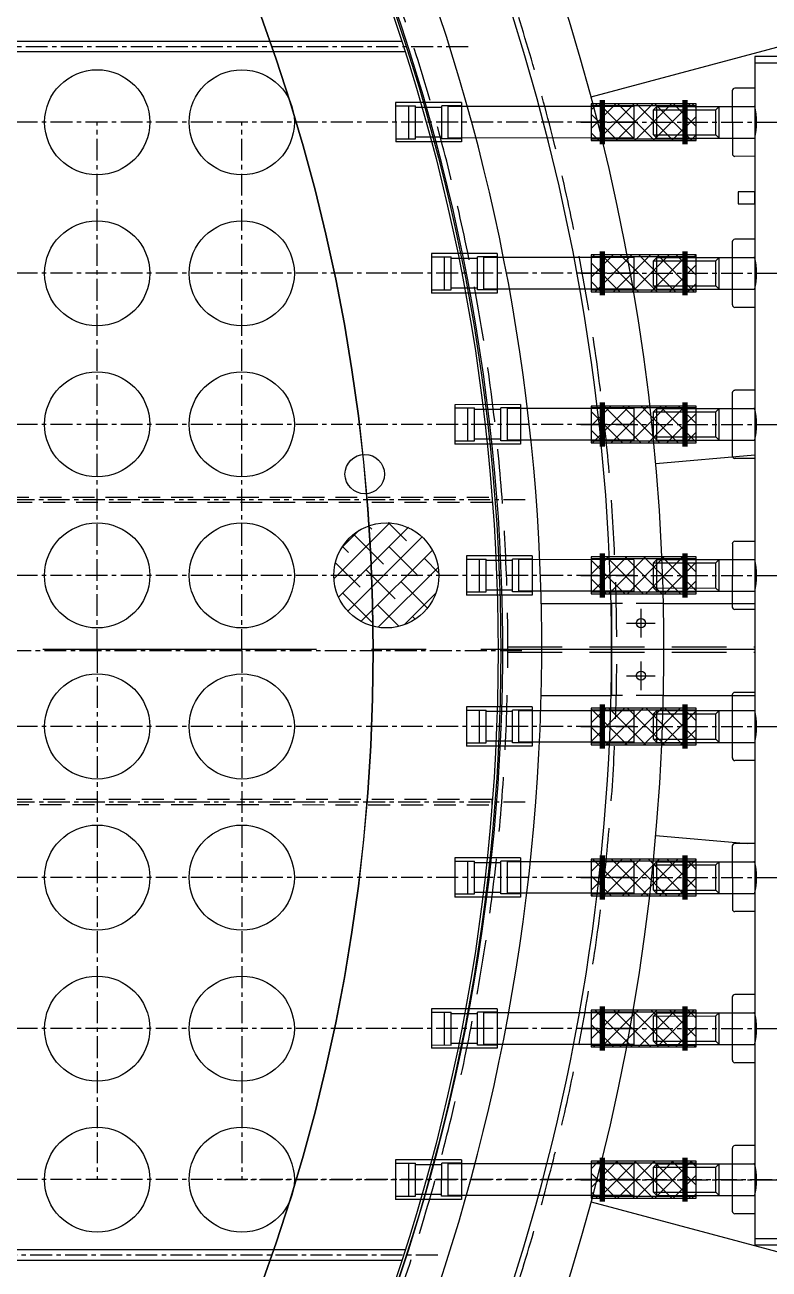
# Model space of a CAD drawing. Extents: x 0 to 39171, y 29931 to 57651.
# Drawn here: x 13681 to 14813, y 43607 to 45501 of the extents above; entities that cross this region are included whole.
import ezdxf

# ---------------------------------------------------------------- set-up
doc = ezdxf.new("R2010")
doc.units = 0
doc.header["$LTSCALE"] = 333.3
doc.header["$MEASUREMENT"] = 0
for name, pattern in [('CENTER', [2, 1.25, -0.25, 0.25, -0.25]), ('CENTRO', [2, 1.25, -0.25, 0.25, -0.25]), ('CONTINUA', [0]), ('DASHDOT', [1, 0.5, -0.25, 0, -0.25]), ('HIDDEN', [0.375, 0.25, -0.125]), ('LINEA-LINEETTA', [2, 1.25, -0.25, 0.25, -0.25]), ('NASCOSTA', [0.375, 0.25, -0.125]), ('PHANTOM', [2.5, 1.25, -0.25, 0.25, -0.25, 0.25, -0.25])]:
    doc.linetypes.add(name, pattern=pattern)
doc.layers.get('0').update_dxf_attribs({"linetype": 'CONTINUOUS'})
for name, color, linetype in [('50', 6, 'CONTINUOUS'), ('70', 7, 'DASHDOT'), ('LINEE-035G', 2, 'CONTINUOUS'), ('LINEE025R', 1, 'CONTINUOUS'), ('QUOTA', 7, 'CONTINUOUS'), ('QUOTE', 1, 'CONTINUOUS')]:
    doc.layers.add(name, color=color, linetype=linetype)

# ---------------------------------------------------------------- blocks, each defined once
blk = doc.blocks.new('A$C0A166A00')
at = {"layer": 'LINEE025R', "color": 8, "ltscale": 0.4}
blk.add_circle((2810, 2810), 2810, dxfattribs=at)
at = {"layer": 'LINEE025R', "color": 2, "ltscale": 0.4}
blk.add_circle((4797, 4797), 30, dxfattribs=at)
blk = doc.blocks.new('A$C34546F79')
at = {"layer": 'QUOTE'}
h = blk.add_hatch(dxfattribs=at)
h.set_pattern_fill('ANSI37', color=256, scale=160, angle=45, style=0)
h.set_pattern_definition([(90, (-32140.94, -61899.589), (-20, 2e-11), []), (180, (-32140.94, -61899.589), (-2e-11, -20), [])])
h.paths.add_polyline_path([(39.6, 152.7), (0, 113.1), (113.1, 0), (152.7, 39.6)])
at = {"layer": 'QUOTE', "color": 7}
for p, q in [((39.6, 152.7), (0, 113.1)), ((152.7, 39.6), (39.6, 152.7)), ((0, 113.1), (113.1, 0)), ((113.1, 0), (152.7, 39.6))]:
    blk.add_line(p, q, dxfattribs=at)
at = {"layer": 'QUOTE'}
for p, q in [((150.6, 37.5), (37.5, 150.6)), ((2.1, 115.3), (115.3, 2.1))]:
    blk.add_line(p, q, dxfattribs=at)
at = {"layer": 'QUOTE', "color": 7, "const_width": 8}
for points in [[(8.1, 97), (55.7, 144.7)], [(97, 8.1), (144.7, 55.7)]]:
    blk.add_lwpolyline(points, dxfattribs=at)
blk = doc.blocks.new('64F1')
at = {"layer": 'LINEE025R', "ltscale": 0.4}
h = blk.add_hatch(dxfattribs=at)
h.set_pattern_fill('ANSI38', scale=200, angle=-14.5, style=0)
h.set_pattern_definition([(102.5, (736129.768, -376442.302), (24.4074002, 5.41099035), []), (12.5, (736129.768, -376442.302), (54.2257907, -13.5854195), [62.5, -37.5])])
h.paths.add_polyline_path([(-23649, 46529.3), (-23691.9, 46461.8), (-23759.4, 46504.8, -0.414214)])
h.paths.add_polyline_path([(-23759.4, 46504.8), (-23691.9, 46461.8), (-23734.9, 46394.4, -0.414214)])
h.paths.add_polyline_path([(-23691.9, 46461.8), (-23624.5, 46418.9, -0.414214), (-23734.9, 46394.4)])
h.paths.add_polyline_path([(-23649, 46529.3, -0.414214), (-23624.5, 46418.9), (-23691.9, 46461.8)])
at = {"color": 7}
for p, q in [((-23939.1, 47543.1), (-24056.8, 47358.3)), ((-23930.7, 47537.7), (-24048.4, 47352.9)), ((-23930.7, 47537.7), (-24048.4, 47352.9)), ((-24056.8, 47358.3), (-22530.3, 46385.8)), ((-24016.2, 47332.4), (-24032.4, 47307)), ((-24016.2, 47332.4), (-24032.4, 47307)), ((-24072.9, 47191.8), (-23992.7, 47317.7)), ((-24032.2, 47165.9), (-23952, 47291.7)), ((-24031.2, 47301.6), (-23950.3, 47250.1)), ((-24031.2, 47301.6), (-23950.3, 47250.1)), ((-24021.9, 47271.9), (-24020.4, 47265)), ((-24021.9, 47271.9), (-24020.4, 47265)), ((-23928.7, 47276.7), (-23944.9, 47251.3)), ((-23928.7, 47276.7), (-23944.9, 47251.3)), ((-24071.4, 47184.9), (-24020.4, 47265)), ((-24039.1, 47164.3), (-23988.1, 47244.5)), ((-23988.1, 47244.5), (-23981.2, 47246)), ((-23988.1, 47244.5), (-23981.2, 47246)), ((-23883.1, 47247.6), (-23896.5, 47226.5)), ((-23867.9, 47237.9), (-23883.1, 47247.6)), ((-23881.3, 47216.8), (-23867.9, 47237.9)), ((-23896.5, 47226.5), (-23881.3, 47216.8)), ((-24072.9, 47191.8), (-24071.4, 47184.9)), ((-24032.2, 47165.9), (-24072.9, 47191.8)), ((-23878.9, 47068.2), (-23798.8, 47194.1)), ((-23822.3, 47208.8), (-23838.4, 47183.4)), ((-23822.3, 47208.8), (-23838.4, 47183.4)), ((-24039.1, 47164.3), (-24071.4, 47184.9)), ((-23837.2, 47178), (-23756.4, 47126.5)), ((-23837.2, 47178), (-23756.4, 47126.5)), ((-24091.6, 47162.3), (-24243.3, 46924.1)), ((-24091.6, 47162.3), (-24051.2, 47136.4)), ((-24039.1, 47164.3), (-24032.2, 47165.9)), ((-23838.2, 47042.3), (-23758, 47168.2)), ((-24051.2, 47136.4), (-24202.8, 46898.4)), ((-23877.4, 47061.3), (-23826.4, 47141.5)), ((-23827.9, 47148.4), (-23826.4, 47141.5)), ((-23827.9, 47148.4), (-23826.4, 47141.5)), ((-23734.7, 47153.1), (-23750.9, 47127.7)), ((-23734.7, 47153.1), (-23750.9, 47127.7)), ((-23845.1, 47040.8), (-23794.1, 47120.9)), ((-23794.1, 47120.9), (-23787.2, 47122.4)), ((-23794.1, 47120.9), (-23787.2, 47122.4)), ((-23628.3, 47085.3), (-23644.5, 47059.9)), ((-23628.3, 47085.3), (-23644.5, 47059.9)), ((-23878.9, 47068.2), (-23877.4, 47061.3)), ((-23838.2, 47042.3), (-23878.9, 47068.2)), ((-23845.1, 47040.8), (-23877.4, 47061.3)), ((-23685, 46944.7), (-23604.8, 47070.5)), ((-23845.1, 47040.8), (-23838.2, 47042.3)), ((-23644.2, 46918.7), (-23564, 47044.6)), ((-23643.3, 47054.4), (-23562.4, 47002.9)), ((-23643.3, 47054.4), (-23562.4, 47002.9)), ((-23897.6, 47038.7), (-24020.1, 46846.4)), ((-23897.6, 47038.7), (-23857.2, 47012.8)), ((-23633.9, 47024.8), (-23632.4, 47017.9)), ((-23633.9, 47024.8), (-23632.4, 47017.9)), ((-23540.8, 47029.5), (-23556.9, 47004.1)), ((-23540.8, 47029.5), (-23556.9, 47004.1)), ((-23857.2, 47012.8), (-23979.6, 46820.6)), ((-23683.4, 46937.7), (-23632.4, 47017.9)), ((-23651.1, 46917.2), (-23600.1, 46997.3)), ((-23600.1, 46997.3), (-23593.2, 46998.8)), ((-23600.1, 46997.3), (-23593.2, 46998.8)), ((-23491, 46821.1), (-23410.8, 46946.9)), ((-23434.3, 46961.7), (-23450.5, 46936.3)), ((-23434.3, 46961.7), (-23450.5, 46936.3)), ((-23685, 46944.7), (-23683.4, 46937.7)), ((-23644.2, 46918.7), (-23685, 46944.7)), ((-23651.1, 46917.2), (-23683.4, 46937.7)), ((-23449.3, 46930.9), (-23368.4, 46879.3)), ((-23449.3, 46930.9), (-23368.4, 46879.3)), ((-24202.8, 46898.4), (-24243.3, 46924.1)), ((-23703.6, 46915.1), (-23807, 46752.9)), ((-23703.6, 46915.1), (-23663.2, 46889.2)), ((-23651.1, 46917.2), (-23644.2, 46918.7)), ((-23450.3, 46795.1), (-23370.1, 46921)), ((-23663.2, 46889.2), (-23766.5, 46727.1)), ((-23489.5, 46814.2), (-23438.4, 46894.3)), ((-23439.9, 46901.2), (-23438.4, 46894.3)), ((-23439.9, 46901.2), (-23438.4, 46894.3)), ((-23346.8, 46905.9), (-23363, 46880.5)), ((-23346.8, 46905.9), (-23363, 46880.5)), ((-23457.2, 46793.6), (-23406.1, 46873.7)), ((-23406.1, 46873.7), (-23399.2, 46875.2)), ((-23406.1, 46873.7), (-23399.2, 46875.2)), ((-23979.6, 46820.6), (-24020.1, 46846.4)), ((-23240.3, 46838.1), (-23256.5, 46812.7)), ((-23240.3, 46838.1), (-23256.5, 46812.7)), ((-23491, 46821.1), (-23489.5, 46814.2)), ((-23450.3, 46795.1), (-23491, 46821.1)), ((-23457.2, 46793.6), (-23489.5, 46814.2)), ((-23297, 46697.5), (-23216.8, 46823.4)), ((-23457.2, 46793.6), (-23450.3, 46795.1)), ((-23256.3, 46671.5), (-23176.1, 46797.4)), ((-23255.3, 46807.3), (-23174.4, 46755.7)), ((-23255.3, 46807.3), (-23174.4, 46755.7)), ((-23509.6, 46791.5), (-23603.5, 46644.2)), ((-23509.6, 46791.5), (-23469.2, 46765.6)), ((-23246, 46777.6), (-23244.4, 46770.7)), ((-23246, 46777.6), (-23244.4, 46770.7)), ((-23152.8, 46782.4), (-23169, 46756.9)), ((-23152.8, 46782.4), (-23169, 46756.9)), ((-23469.2, 46765.6), (-23563, 46618.4)), ((-23295.5, 46690.6), (-23244.4, 46770.7)), ((-23263.2, 46670), (-23212.1, 46750.1)), ((-23212.1, 46750.1), (-23205.2, 46751.7)), ((-23212.1, 46750.1), (-23205.2, 46751.7)), ((-23103, 46573.9), (-23022.8, 46699.8)), ((-23046.3, 46714.5), (-23062.5, 46689.1)), ((-23046.3, 46714.5), (-23062.5, 46689.1)), ((-23297, 46697.5), (-23295.5, 46690.6)), ((-23256.3, 46671.5), (-23297, 46697.5)), ((-23263.2, 46670), (-23295.5, 46690.6)), ((-23061.3, 46683.7), (-22980.4, 46632.2)), ((-23061.3, 46683.7), (-22980.4, 46632.2)), ((-23315.6, 46668), (-23409.5, 46520.6)), ((-23315.6, 46668), (-23275.2, 46642)), ((-23263.2, 46670), (-23256.3, 46671.5)), ((-23062.3, 46548), (-22982.1, 46673.8)), ((-23101.5, 46567), (-23050.5, 46647.1)), ((-23052, 46654), (-23050.5, 46647.1)), ((-23052, 46654), (-23050.5, 46647.1)), ((-22958.8, 46658.8), (-22975, 46633.4)), ((-22958.8, 46658.8), (-22975, 46633.4)), ((-23275.2, 46642), (-23369, 46494.8)), ((-23069.2, 46546.4), (-23018.2, 46626.6)), ((-23018.2, 46626.6), (-23011.3, 46628.1)), ((-23018.2, 46626.6), (-23011.3, 46628.1)), ((-22852.4, 46590.9), (-22868.5, 46565.5)), ((-22852.4, 46590.9), (-22868.5, 46565.5)), ((-23103, 46573.9), (-23101.5, 46567)), ((-23062.3, 46548), (-23103, 46573.9)), ((-23069.2, 46546.4), (-23101.5, 46567)), ((-22909, 46450.3), (-22828.9, 46576.2)), ((-22421, 46575.9), (-22538.7, 46391.1)), ((-22412.6, 46570.5), (-22530.3, 46385.8)), ((-23069.2, 46546.4), (-23062.3, 46548)), ((-22868.3, 46424.4), (-22788.1, 46550.3)), ((-22867.3, 46560.1), (-22786.5, 46508.6)), ((-22867.3, 46560.1), (-22786.5, 46508.6)), ((-23121.7, 46544.4), (-23225, 46382.2)), ((-23121.7, 46544.4), (-23081.3, 46518.5)), ((-22858, 46530.5), (-22856.5, 46523.6)), ((-22858, 46530.5), (-22856.5, 46523.6)), ((-22764.8, 46535.2), (-22781, 46509.8)), ((-22764.8, 46535.2), (-22781, 46509.8)), ((-23081.3, 46518.5), (-23184.5, 46356.4)), ((-22907.5, 46443.4), (-22856.5, 46523.6)), ((-22875.2, 46422.9), (-22824.2, 46503)), ((-22824.2, 46503), (-22817.3, 46504.5)), ((-22824.2, 46503), (-22817.3, 46504.5)), ((-22658.4, 46467.4), (-22674.6, 46442)), ((-22658.4, 46467.4), (-22674.6, 46442)), ((-22909, 46450.3), (-22907.5, 46443.4)), ((-22868.3, 46424.4), (-22909, 46450.3)), ((-22875.2, 46422.9), (-22907.5, 46443.4)), ((-22715.1, 46326.8), (-22634.9, 46452.6)), ((-22673.4, 46436.5), (-22592.5, 46385)), ((-22673.4, 46436.5), (-22592.5, 46385)), ((-22927.7, 46420.8), (-23050.2, 46228.5)), ((-22927.7, 46420.8), (-22887.3, 46394.9)), ((-22875.2, 46422.9), (-22868.3, 46424.4)), ((-22674.3, 46300.8), (-22594.1, 46426.7)), ((-22713.5, 46319.9), (-22662.5, 46400)), ((-22664, 46406.9), (-22662.5, 46400)), ((-22664, 46406.9), (-22662.5, 46400)), ((-22570.9, 46411.6), (-22587, 46386.2)), ((-22570.9, 46411.6), (-22587, 46386.2)), ((-22887.3, 46394.9), (-23009.7, 46202.7)), ((-22681.2, 46299.3), (-22630.2, 46379.4)), ((-22630.2, 46379.4), (-22623.3, 46380.9)), ((-22630.2, 46379.4), (-22623.3, 46380.9)), ((-22715.1, 46326.8), (-22713.5, 46319.9)), ((-22674.3, 46300.8), (-22715.1, 46326.8)), ((-22681.2, 46299.3), (-22713.5, 46319.9)), ((-22733.7, 46297.2), (-22885.4, 46059.1)), ((-22733.7, 46297.2), (-22693.3, 46271.3)), ((-22681.2, 46299.3), (-22674.3, 46300.8)), ((-22693.3, 46271.3), (-22844.9, 46033.3))]:
    blk.add_line(p, q, dxfattribs=at)
at = {"color": 7, "linetype": 'LINEA-LINEETTA'}
for p, q in [((-23981.2, 47246), (-24021.9, 47271.9)), ((-23981.2, 47246), (-24021.9, 47271.9)), ((-23988.1, 47244.5), (-24020.4, 47265)), ((-23988.1, 47244.5), (-24020.4, 47265)), ((-23787.2, 47122.4), (-23827.9, 47148.4)), ((-23787.2, 47122.4), (-23827.9, 47148.4)), ((-23794.1, 47120.9), (-23826.4, 47141.5)), ((-23794.1, 47120.9), (-23826.4, 47141.5)), ((-23593.2, 46998.8), (-23633.9, 47024.8)), ((-23593.2, 46998.8), (-23633.9, 47024.8)), ((-23600.1, 46997.3), (-23632.4, 47017.9)), ((-23600.1, 46997.3), (-23632.4, 47017.9)), ((-23399.2, 46875.2), (-23439.9, 46901.2)), ((-23399.2, 46875.2), (-23439.9, 46901.2)), ((-23406.1, 46873.7), (-23438.4, 46894.3)), ((-23406.1, 46873.7), (-23438.4, 46894.3)), ((-23205.2, 46751.7), (-23246, 46777.6)), ((-23205.2, 46751.7), (-23246, 46777.6)), ((-23212.1, 46750.1), (-23244.4, 46770.7)), ((-23212.1, 46750.1), (-23244.4, 46770.7)), ((-23011.3, 46628.1), (-23052, 46654)), ((-23011.3, 46628.1), (-23052, 46654)), ((-23018.2, 46626.6), (-23050.5, 46647.1)), ((-23018.2, 46626.6), (-23050.5, 46647.1)), ((-22817.3, 46504.5), (-22858, 46530.5)), ((-22817.3, 46504.5), (-22858, 46530.5)), ((-22824.2, 46503), (-22856.5, 46523.6)), ((-22824.2, 46503), (-22856.5, 46523.6)), ((-22623.3, 46380.9), (-22664, 46406.9)), ((-22623.3, 46380.9), (-22664, 46406.9)), ((-22630.2, 46379.4), (-22662.5, 46400)), ((-22630.2, 46379.4), (-22662.5, 46400))]:
    blk.add_line(p, q, dxfattribs=at)
at = {"color": 7}
for centre, radius, start, end in [((-24029.1, 47304.9), 3.93, 147.5, 237.5), ((-24029.1, 47304.9), 3.93, 147.5, 237.5), ((-24029.8, 47214.6), 109.5, 44.3085, 70.6915), ((-24029.8, 47214.6), 109.5, 44.3085, 70.6915), ((-24029.8, 47214.6), 109.5, 44.3085, 70.6915), ((-23948.2, 47253.4), 3.93, 237.5, 327.5), ((-23948.2, 47253.4), 3.93, 237.5, 327.5), ((-23835.8, 47091), 109.5, 44.3085, 70.6915), ((-23835.8, 47091), 109.5, 44.3085, 70.6915), ((-23835.8, 47091), 109.5, 44.3085, 70.6915), ((-23835.1, 47181.3), 3.93, 147.5, 237.5), ((-23835.1, 47181.3), 3.93, 147.5, 237.5), ((-23754.2, 47129.8), 3.93, 237.5, 327.5), ((-23754.2, 47129.8), 3.93, 237.5, 327.5), ((-23641.1, 47057.7), 3.93, 147.5, 237.5), ((-23641.1, 47057.7), 3.93, 147.5, 237.5), ((-23641.8, 46967.4), 109.5, 44.3085, 70.6915), ((-23641.8, 46967.4), 109.5, 44.3085, 70.6915), ((-23641.8, 46967.4), 109.5, 44.3085, 70.6915), ((-23560.3, 47006.2), 3.93, 237.5, 327.5), ((-23560.3, 47006.2), 3.93, 237.5, 327.5), ((-23447.8, 46843.9), 109.5, 44.3085, 70.6915), ((-23447.8, 46843.9), 109.5, 44.3085, 70.6915), ((-23447.8, 46843.9), 109.5, 44.3085, 70.6915), ((-23447.2, 46934.2), 3.93, 147.5, 237.5), ((-23447.2, 46934.2), 3.93, 147.5, 237.5), ((-23366.3, 46882.6), 3.93, 237.5, 327.5), ((-23366.3, 46882.6), 3.93, 237.5, 327.5), ((-23253.9, 46720.3), 109.5, 44.3085, 70.6915), ((-23253.9, 46720.3), 109.5, 44.3085, 70.6915), ((-23253.9, 46720.3), 109.5, 44.3085, 70.6915), ((-23253.2, 46810.6), 3.93, 147.5, 237.5), ((-23253.2, 46810.6), 3.93, 147.5, 237.5), ((-23172.3, 46759.1), 3.93, 237.5, 327.5), ((-23172.3, 46759.1), 3.93, 237.5, 327.5), ((-23059.9, 46596.7), 109.5, 44.3085, 70.6915), ((-23059.9, 46596.7), 109.5, 44.3085, 70.6915), ((-23059.9, 46596.7), 109.5, 44.3085, 70.6915), ((-23059.2, 46687), 3.93, 147.5, 237.5), ((-23059.2, 46687), 3.93, 147.5, 237.5), ((-22978.3, 46635.5), 3.93, 237.5, 327.5), ((-22978.3, 46635.5), 3.93, 237.5, 327.5), ((-22865.9, 46473.1), 109.5, 44.3085, 70.6915), ((-22865.9, 46473.1), 109.5, 44.3085, 70.6915), ((-22865.9, 46473.1), 109.5, 44.3085, 70.6915), ((-22865.2, 46563.4), 3.93, 147.5, 237.5), ((-22865.2, 46563.4), 3.93, 147.5, 237.5), ((-22784.3, 46511.9), 3.93, 237.5, 327.5), ((-22784.3, 46511.9), 3.93, 237.5, 327.5), ((-22671.9, 46349.5), 109.5, 44.3085, 70.6915), ((-22671.9, 46349.5), 109.5, 44.3085, 70.6915), ((-22671.9, 46349.5), 109.5, 44.3085, 70.6915), ((-22671.2, 46439.9), 3.93, 147.5, 237.5), ((-22671.2, 46439.9), 3.93, 147.5, 237.5), ((-22590.4, 46388.3), 3.93, 237.5, 327.5), ((-22590.4, 46388.3), 3.93, 237.5, 327.5)]:
    blk.add_arc(centre, radius, start, end, dxfattribs=at)
at = {"layer": 'LINEE-035G', "color": 7}
for radius in [3004, 3000, 3000, 3000, 3000]:
    blk.add_circle((-25115.2, 44012.5), radius, dxfattribs=at)
at = {"layer": 'LINEE025R', "color": 7, "ltscale": 0.4}
for p, q in [((-24202.8, 46898.4), (-24243.3, 46924.1)), ((-24235, 46847.8), (-24275.5, 46873.5)), ((-24228.8, 46855.7), (-24271, 46882.5)), ((-23979.6, 46820.6), (-24020.1, 46846.4)), ((-24011.9, 46770), (-24052.3, 46795.8)), ((-24005.6, 46777.9), (-24047.8, 46804.8)), ((-23766.5, 46727.1), (-23807, 46752.9)), ((-23766.5, 46727.1), (-23807, 46752.9)), ((-23798.7, 46676.5), (-23839.2, 46702.3)), ((-23792.5, 46684.4), (-23834.7, 46711.3)), ((-23563, 46618.4), (-23603.5, 46644.2)), ((-23563, 46618.4), (-23603.5, 46644.2)), ((-23595.2, 46567.8), (-23635.7, 46593.6)), ((-23589, 46575.7), (-23631.2, 46602.6)), ((-23369, 46494.8), (-23409.5, 46520.6)), ((-23369, 46494.8), (-23409.5, 46520.6)), ((-23395, 46452.1), (-23437.2, 46479)), ((-23401.3, 46444.2), (-23441.7, 46470)), ((-23184.5, 46356.4), (-23225, 46382.2)), ((-23184.5, 46356.4), (-23225, 46382.2)), ((-23210.6, 46313.7), (-23252.7, 46340.5)), ((-23216.8, 46305.8), (-23257.3, 46331.5)), ((-23009.7, 46202.7), (-23050.2, 46228.5)), ((-23009.7, 46202.7), (-23050.2, 46228.5)), ((-23042, 46152.1), (-23082.4, 46177.9)), ((-23035.7, 46160), (-23077.9, 46186.9)), ((-22844.9, 46033.3), (-22885.4, 46059.1)), ((-22844.9, 46033.3), (-22885.4, 46059.1)), ((-22871, 45990.6), (-22913.1, 46017.5)), ((-22877.2, 45982.7), (-22917.6, 46008.5))]:
    blk.add_line(p, q, dxfattribs=at)
at = {"layer": 'LINEE025R', "color": 7}
for p, q in [((-24266.2, 46843.4), (-24265.8, 46845.3)), ((-24043.1, 46765.7), (-24042.7, 46767.5)), ((-23829.9, 46672.2), (-23829.5, 46674)), ((-23626.4, 46563.5), (-23626, 46565.3)), ((-23432.5, 46439.9), (-23432.1, 46441.8)), ((-23248, 46301.4), (-23247.6, 46303.3)), ((-23073.2, 46147.8), (-23072.8, 46149.6)), ((-22908.4, 45978.4), (-22908, 45980.2))]:
    blk.add_line(p, q, dxfattribs=at)
at = {"layer": 'LINEE025R', "color": 7, "linetype": 'NASCOSTA', "ltscale": 0.4}
for points in [[(-25304.3, 44136.3), (-25311.1, 44140.6), (-23705.4, 46661), (-23698.7, 46656.7)], [(-24923.1, 43893.5), (-24916.4, 43889.2), (-23310.7, 46409.5), (-23317.5, 46413.8)]]:
    blk.add_lwpolyline(points, close=True, dxfattribs=at)
at = {"layer": 'LINEE025R', "color": 7, "ltscale": 0.4}
for centre in [(-24391.8, 46646.3), (-24197.8, 46522.7), (-24510, 46460.8), (-23691.7, 46461.1), (-24003.9, 46399.2), (-24316, 46337.2), (-23809.9, 46275.6), (-24122.1, 46213.6), (-23615.9, 46152), (-23928.1, 46090), (-23421.9, 46028.4), (-23734.1, 45966.5), (-23227.9, 45904.8), (-23540.1, 45842.9), (-23034, 45781.3), (-23346.1, 45719.3), (-23152.2, 45595.7)]:
    blk.add_circle(centre, 80, dxfattribs=at)
at = {"layer": 'QUOTA', "color": 8, "linetype": 'CENTRO', "ltscale": 0.08}
for p, q in [((-24114.6, 47081.5), (-23784.9, 47599)), ((-23920.6, 46957.9), (-23590.9, 47475.4)), ((-23726.6, 46834.3), (-23396.9, 47351.8)), ((-23532.7, 46710.7), (-23203, 47228.2)), ((-24071.8, 47148.7), (-25794.2, 44445.1)), ((-23338.7, 46587.1), (-23009, 47104.7)), ((-23877.8, 47025.1), (-25600.2, 44321.5)), ((-24303.7, 46998.7), (-27458.5, 42046.6)), ((-23144.7, 46463.6), (-22815, 46981.1)), ((-23683.8, 46901.6), (-25406.2, 44197.9)), ((-23048.2, 45759), (-22328.7, 46888.3)), ((-22950.7, 46340), (-22621, 46857.5)), ((-23489.8, 46778), (-25212.2, 44074.3)), ((-22756.7, 46216.4), (-22427, 46733.9)), ((-23675.1, 46701.2), (-26946.6, 41565.9)), ((-23295.8, 46654.4), (-25018.2, 43950.8)), ((-23712.9, 46213.8), (-24391.8, 46646.3)), ((-23483.9, 46573.3), (-26777.2, 41403.8)), ((-23101.9, 46530.8), (-24824.3, 43827.2)), ((-23287.1, 46454.1), (-26558.7, 41318.7)), ((-23831.1, 46028.2), (-24510, 46460.8)), ((-22907.9, 46407.2), (-24630.3, 43703.6)), ((-22713.9, 46283.7), (-24436.3, 43580)), ((-23712.9, 46213.8), (-23034, 45781.3)), ((-23831.1, 46028.2), (-23152.2, 45595.7)), ((-22776.8, 45970.9), (-25900.9, 41067.1))]:
    blk.add_line(p, q, dxfattribs=at)
at = {"layer": 'QUOTA', "color": 7, "linetype": 'CONTINUA', "ltscale": 0.08}
for p, q in [((-24237.6, 46944.2), (-24291.3, 46859.9)), ((-24233.4, 46941.6), (-24249.5, 46916.3)), ((-24237.6, 46944.2), (-24187, 46912)), ((-24365.1, 46917.2), (-25863, 44566)), ((-24348.8, 46913), (-25849.5, 44557.4)), ((-24247.5, 46915), (-24269, 46881.2)), ((-24207.3, 46889.4), (-24249.5, 46916.3)), ((-24187, 46912), (-24240.7, 46827.7)), ((-24191.2, 46914.7), (-24207.3, 46889.4)), ((-24209.3, 46890.7), (-24230.8, 46856.9)), ((-24287.1, 46857.2), (-24271, 46882.5)), ((-24291.3, 46859.9), (-24240.7, 46827.7)), ((-24244.9, 46830.3), (-24228.8, 46855.7)), ((-24014.4, 46866.5), (-24068.1, 46782.1)), ((-24010.2, 46863.8), (-24026.3, 46838.5)), ((-24014.4, 46866.5), (-23963.8, 46834.2)), ((-24024.3, 46837.2), (-24045.8, 46803.5)), ((-23984.1, 46811.6), (-24026.3, 46838.5)), ((-23963.8, 46834.2), (-24017.5, 46749.9)), ((-23968, 46836.9), (-23984.1, 46811.6)), ((-23986.2, 46812.9), (-24007.7, 46779.2)), ((-24063.9, 46779.5), (-24047.8, 46804.8)), ((-24068.1, 46782.1), (-24017.5, 46749.9)), ((-24021.8, 46752.6), (-24005.6, 46777.9)), ((-23801.3, 46773), (-23855, 46688.6)), ((-23797.1, 46770.3), (-23813.2, 46745)), ((-23801.3, 46773), (-23750.7, 46740.7)), ((-23811.2, 46743.7), (-23832.6, 46710)), ((-23771, 46718.1), (-23813.2, 46745)), ((-23750.7, 46740.7), (-23804.4, 46656.4)), ((-23754.9, 46743.4), (-23771, 46718.1)), ((-23773, 46719.4), (-23794.5, 46685.7)), ((-23850.8, 46686), (-23834.7, 46711.3)), ((-23855, 46688.6), (-23804.4, 46656.4)), ((-23808.6, 46659.1), (-23792.5, 46684.4)), ((-23597.8, 46664.3), (-23651.5, 46580)), ((-23593.6, 46661.6), (-23609.7, 46636.3)), ((-23597.8, 46664.3), (-23547.2, 46632.1)), ((-23607.7, 46635), (-23629.2, 46601.3)), ((-23567.5, 46609.5), (-23609.7, 46636.3)), ((-23547.2, 46632.1), (-23600.9, 46547.7)), ((-23551.4, 46634.8), (-23567.5, 46609.5)), ((-23569.6, 46610.7), (-23591, 46577)), ((-23647.3, 46577.3), (-23631.2, 46602.6)), ((-23651.5, 46580), (-23600.9, 46547.7)), ((-23605.1, 46550.4), (-23589, 46575.7)), ((-23403.8, 46540.7), (-23457.5, 46456.4)), ((-23399.6, 46538), (-23415.7, 46512.7)), ((-23403.8, 46540.7), (-23353.2, 46508.5)), ((-23413.7, 46511.5), (-23435.2, 46477.7)), ((-23373.5, 46485.9), (-23415.7, 46512.7)), ((-23357.4, 46511.2), (-23373.5, 46485.9)), ((-23353.2, 46508.5), (-23406.9, 46424.2)), ((-23453.3, 46453.7), (-23437.2, 46479)), ((-23375.6, 46487.2), (-23397.1, 46453.4)), ((-23457.5, 46456.4), (-23406.9, 46424.2)), ((-23411.2, 46426.8), (-23395, 46452.1)), ((-23219.3, 46402.2), (-23273.1, 46317.9)), ((-23215.1, 46399.6), (-23231.2, 46374.3)), ((-23219.3, 46402.2), (-23168.7, 46370)), ((-23229.2, 46373), (-23250.7, 46339.2)), ((-23189.1, 46347.4), (-23231.2, 46374.3)), ((-23168.7, 46370), (-23222.5, 46285.7)), ((-23172.9, 46372.7), (-23189.1, 46347.4)), ((-23268.8, 46315.2), (-23252.7, 46340.5)), ((-23191.1, 46348.7), (-23212.6, 46314.9)), ((-23273.1, 46317.9), (-23222.5, 46285.7)), ((-23226.7, 46288.4), (-23210.6, 46313.7)), ((-23044.5, 46248.6), (-23098.2, 46164.2)), ((-23040.3, 46245.9), (-23056.4, 46220.6)), ((-23044.5, 46248.6), (-22993.9, 46216.3)), ((-23054.4, 46219.3), (-23075.9, 46185.6)), ((-23014.2, 46193.7), (-23056.4, 46220.6)), ((-22993.9, 46216.3), (-23047.6, 46132)), ((-22998.1, 46219), (-23014.2, 46193.7)), ((-23016.3, 46195), (-23037.8, 46161.3)), ((-23094, 46161.6), (-23077.9, 46186.9)), ((-23098.2, 46164.2), (-23047.6, 46132)), ((-23051.9, 46134.7), (-23035.7, 46160)), ((-22879.7, 46079.2), (-22933.5, 45994.8)), ((-22875.5, 46076.5), (-22891.6, 46051.2)), ((-22879.7, 46079.2), (-22829.1, 46046.9)), ((-22889.6, 46049.9), (-22911.1, 46016.2)), ((-22849.5, 46024.3), (-22891.6, 46051.2)), ((-22829.1, 46046.9), (-22882.9, 45962.6)), ((-22833.3, 46049.6), (-22849.5, 46024.3)), ((-22929.2, 45992.2), (-22913.1, 46017.5)), ((-22851.5, 46025.6), (-22873, 45991.9)), ((-22933.5, 45994.8), (-22882.9, 45962.6)), ((-22887.1, 45965.3), (-22871, 45990.6)), ((-22810.5, 45932.9), (-24311.1, 43577.3)), ((-22799.7, 45920), (-24297.6, 43568.7))]:
    blk.add_line(p, q, dxfattribs=at)
at = {"layer": 'LINEE025R', "color": 7, "ltscale": 0.4}
for name, p, rotation in [('A$C0A166A00', (-26919.4, 40471.7), 17.99999999999593), ('A$C34546F79', (-24154.4, 47220), 282.5000000000263), ('A$C34546F79', (-23960.4, 47096.4), 282.5000000000263), ('A$C34546F79', (-23766.4, 46972.8), 282.5000000000263), ('A$C34546F79', (-23572.5, 46849.3), 282.5000000000263), ('A$C34546F79', (-23378.5, 46725.7), 282.5000000000263), ('A$C34546F79', (-23184.5, 46602.1), 282.5000000000263), ('A$C34546F79', (-22990.5, 46478.5), 282.5000000000263), ('A$C34546F79', (-22796.5, 46354.9), 282.5000000000263)]:
    blk.add_blockref(name, p, dxfattribs=dict(at, rotation=rotation))
at = {"layer": 'LINEE025R', "color": 7, "ltscale": 0.4, "xscale": -1, "rotation": 97.00000000004418}
blk.add_blockref('A$C0A166A00', (-22668.6, 47144), dxfattribs=at)

msp = doc.modelspace()

# ---------------------------------------------------------------- linework, layer by layer
at = {"layer": '50', "color": 8}
for p, q in [((14466.5, 44620.23), (14572.53, 44620.23)), ((14573.3, 44620.23), (14573.3, 44480.23)), ((14652.55, 44620.23), (14791.42, 44620.23)), ((14466.5, 44480.23), (14572.53, 44480.23)), ((14652.55, 44480.23), (14791.42, 44480.23))]:
    msp.add_line(p, q, dxfattribs=at)
at = {"layer": '50', "color": 8, "linetype": 'HIDDEN', "ltscale": 0.5}
for p, q in [((14652.55, 44620.23), (14572.53, 44620.23)), ((14652.55, 44480.23), (14572.53, 44480.23))]:
    msp.add_line(p, q, dxfattribs=at)
at = {"layer": '50', "color": 8, "linetype": 'HIDDEN'}
for p, q in [((14415.3, 44554.23), (14791.42, 44554.23)), ((14415.3, 44546.23), (14791.42, 44546.23))]:
    msp.add_line(p, q, dxfattribs=at)
at = {"layer": '50', "color": 8}
for centre in [(14618.3, 44590.23), (14618.3, 44510.23)]:
    msp.add_circle(centre, 7, dxfattribs=at)
at = {"layer": '50', "color": 8, "linetype": 'PHANTOM', "ltscale": 0.5}
msp.add_arc((11403.3, 44550.23), 5020, 294.42932, 74.16259, dxfattribs=at)
at = {"layer": '50', "color": 4}
for radius, end in [(4970, 74.59777), (3170, 164.88376)]:
    msp.add_arc((11403.3, 44550.23), radius, 295, end, dxfattribs=at)
at = {"layer": '50', "color": 8, "linetype": 'HIDDEN'}
for radius, start, end in [(4962, 295, 74.57232), (3178, 295, 164.92272), (3012, 174.04157, 163.95157)]:
    msp.add_arc((11403.3, 44550.23), radius, start, end, dxfattribs=at)
at = {"layer": '50', "color": 8}
for radius, start, end in [(4890, 295.09374, 74.33938), (3064, 186.96092, 164.34765), (3250, 295.14104, 66.03655)]:
    msp.add_arc((11403.3, 44550.23), radius, start, end, dxfattribs=at)
at = {"layer": '50', "color": 7}
msp.add_arc((11403.3, 44550.23), 3004, 165.09527, 163.90768, dxfattribs=at)
at = {"layer": '70', "color": 8, "linetype": 'Continuous'}
for p, q in [((14542.56, 45391.39), (15334.62, 45603.62)), ((14640.93, 44833.49), (14791.42, 44846.65)), ((14640.93, 44266.97), (14780.34, 44254.78)), ((14542.56, 43709.07), (15334.62, 43496.84))]:
    msp.add_line(p, q, dxfattribs=at)
at = {"layer": '70', "color": 8}
for p, q in [((14618.3, 44612.05), (14618.3, 44568.42)), ((14596.48, 44590.23), (14640.12, 44590.23)), ((14618.3, 44532.05), (14618.3, 44488.04)), ((14596.48, 44510.23), (14640.12, 44510.23))]:
    msp.add_line(p, q, dxfattribs=at)
at = {"layer": '70', "linetype": 'CENTER'}
msp.add_line((14791.42, 44550.23), (4605.78, 44550.23), dxfattribs=at)

# ---------------------------------------------------------------- block references
at = {"layer": '50', "rotation": 302.4999999999171}
msp.add_blockref('64F1', (-12224.43, -282), dxfattribs=at)

doc.saveas('drawing.dxf')
